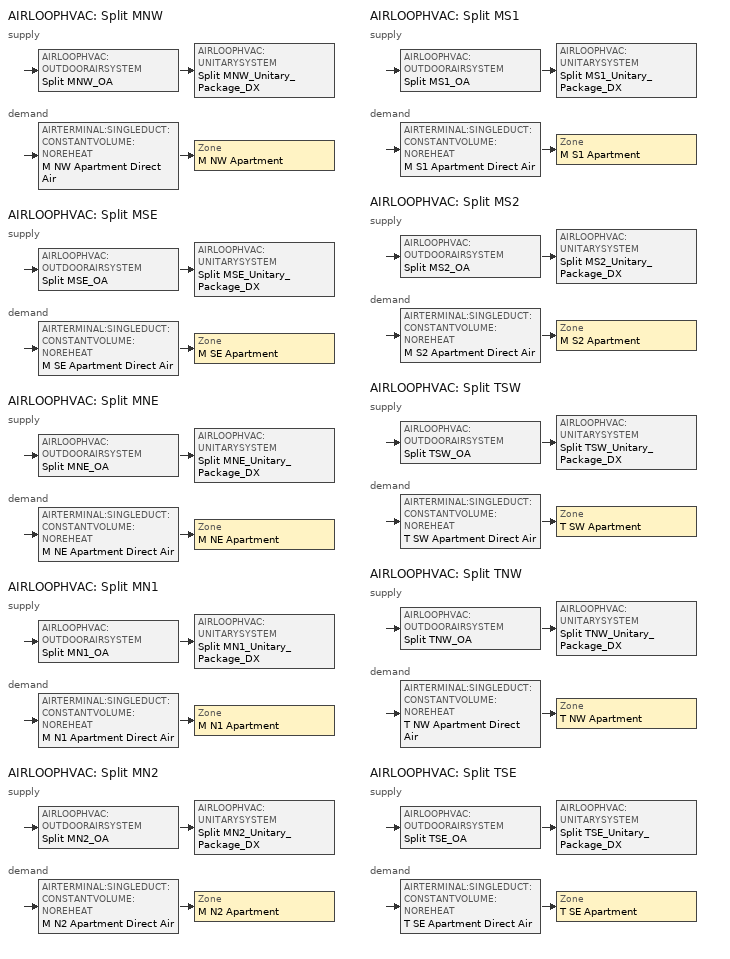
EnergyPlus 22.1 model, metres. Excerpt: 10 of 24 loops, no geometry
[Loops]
AIRLOOPHVAC 'Split MNW'
 supply: AIRLOOPHVAC:OUTDOORAIRSYSTEM 'Split MNW_OA' > AIRLOOPHVAC:UNITARYSYSTEM 'Split MNW_Unitary_Package_DX'
 demand: AIRTERMINAL:SINGLEDUCT:CONSTANTVOLUME:NOREHEAT 'M NW Apartment Direct Air' > Zone 'M NW Apartment'
AIRLOOPHVAC 'Split MSE'
 supply: AIRLOOPHVAC:OUTDOORAIRSYSTEM 'Split MSE_OA' > AIRLOOPHVAC:UNITARYSYSTEM 'Split MSE_Unitary_Package_DX'
 demand: AIRTERMINAL:SINGLEDUCT:CONSTANTVOLUME:NOREHEAT 'M SE Apartment Direct Air' > Zone 'M SE Apartment'
AIRLOOPHVAC 'Split MNE'
 supply: AIRLOOPHVAC:OUTDOORAIRSYSTEM 'Split MNE_OA' > AIRLOOPHVAC:UNITARYSYSTEM 'Split MNE_Unitary_Package_DX'
 demand: AIRTERMINAL:SINGLEDUCT:CONSTANTVOLUME:NOREHEAT 'M NE Apartment Direct Air' > Zone 'M NE Apartment'
AIRLOOPHVAC 'Split MN1'
 supply: AIRLOOPHVAC:OUTDOORAIRSYSTEM 'Split MN1_OA' > AIRLOOPHVAC:UNITARYSYSTEM 'Split MN1_Unitary_Package_DX'
 demand: AIRTERMINAL:SINGLEDUCT:CONSTANTVOLUME:NOREHEAT 'M N1 Apartment Direct Air' > Zone 'M N1 Apartment'
AIRLOOPHVAC 'Split MN2'
 supply: AIRLOOPHVAC:OUTDOORAIRSYSTEM 'Split MN2_OA' > AIRLOOPHVAC:UNITARYSYSTEM 'Split MN2_Unitary_Package_DX'
 demand: AIRTERMINAL:SINGLEDUCT:CONSTANTVOLUME:NOREHEAT 'M N2 Apartment Direct Air' > Zone 'M N2 Apartment'
AIRLOOPHVAC 'Split MS1'
 supply: AIRLOOPHVAC:OUTDOORAIRSYSTEM 'Split MS1_OA' > AIRLOOPHVAC:UNITARYSYSTEM 'Split MS1_Unitary_Package_DX'
 demand: AIRTERMINAL:SINGLEDUCT:CONSTANTVOLUME:NOREHEAT 'M S1 Apartment Direct Air' > Zone 'M S1 Apartment'
AIRLOOPHVAC 'Split MS2'
 supply: AIRLOOPHVAC:OUTDOORAIRSYSTEM 'Split MS2_OA' > AIRLOOPHVAC:UNITARYSYSTEM 'Split MS2_Unitary_Package_DX'
 demand: AIRTERMINAL:SINGLEDUCT:CONSTANTVOLUME:NOREHEAT 'M S2 Apartment Direct Air' > Zone 'M S2 Apartment'
AIRLOOPHVAC 'Split TSW'
 supply: AIRLOOPHVAC:OUTDOORAIRSYSTEM 'Split TSW_OA' > AIRLOOPHVAC:UNITARYSYSTEM 'Split TSW_Unitary_Package_DX'
 demand: AIRTERMINAL:SINGLEDUCT:CONSTANTVOLUME:NOREHEAT 'T SW Apartment Direct Air' > Zone 'T SW Apartment'
AIRLOOPHVAC 'Split TNW'
 supply: AIRLOOPHVAC:OUTDOORAIRSYSTEM 'Split TNW_OA' > AIRLOOPHVAC:UNITARYSYSTEM 'Split TNW_Unitary_Package_DX'
 demand: AIRTERMINAL:SINGLEDUCT:CONSTANTVOLUME:NOREHEAT 'T NW Apartment Direct Air' > Zone 'T NW Apartment'
AIRLOOPHVAC 'Split TSE'
 supply: AIRLOOPHVAC:OUTDOORAIRSYSTEM 'Split TSE_OA' > AIRLOOPHVAC:UNITARYSYSTEM 'Split TSE_Unitary_Package_DX'
 demand: AIRTERMINAL:SINGLEDUCT:CONSTANTVOLUME:NOREHEAT 'T SE Apartment Direct Air' > Zone 'T SE Apartment'
[THERMOSTATSETPOINT:SINGLEHEATING]
AptHeatingSetPoint: HTGSETP_APT_SCH
[THERMOSTATSETPOINT:SINGLECOOLING]
AptCoolingSetPoint: CLGSETP_APT_SCH
[THERMOSTATSETPOINT:DUALSETPOINT]
S Apartment Dual SP Control: S HTGSETP_APT_SCH, S CLGSETP_APT_SCH
N Apartment Dual SP Control: N HTGSETP_APT_SCH, N CLGSETP_APT_SCH
[SIZING:ZONE]
M NW Apartment: SupplyAirTemperature, 12.8, , SupplyAirTemperature, 40, , 0.008, 0.008, SZ DSOA M NW Apartment, , , DesignDay, 0, , , 0, DesignDay, 0
M SE Apartment: SupplyAirTemperature, 12.8, , SupplyAirTemperature, 40, , 0.008, 0.008, SZ DSOA M SE Apartment, , , DesignDay, 0, , , 0, DesignDay, 0
M NE Apartment: SupplyAirTemperature, 12.8, , SupplyAirTemperature, 40, , 0.008, 0.008, SZ DSOA M NE Apartment, , , DesignDay, 0, , , 0, DesignDay, 0
M N1 Apartment: SupplyAirTemperature, 12.8, , SupplyAirTemperature, 40, , 0.008, 0.008, SZ DSOA M N1 Apartment, , , DesignDay, 0, , , 0, DesignDay, 0
M N2 Apartment: SupplyAirTemperature, 12.8, , SupplyAirTemperature, 40, , 0.008, 0.008, SZ DSOA M N2 Apartment, , , DesignDay, 0, , , 0, DesignDay, 0
M S1 Apartment: SupplyAirTemperature, 12.8, , SupplyAirTemperature, 40, , 0.008, 0.008, SZ DSOA M S1 Apartment, , , DesignDay, 0, , , 0, DesignDay, 0
M S2 Apartment: SupplyAirTemperature, 12.8, , SupplyAirTemperature, 40, , 0.008, 0.008, SZ DSOA M S2 Apartment, , , DesignDay, 0, , , 0, DesignDay, 0
T SW Apartment: SupplyAirTemperature, 12.8, , SupplyAirTemperature, 40, , 0.008, 0.008, SZ DSOA T SW Apartment, , , DesignDay, 0, , , 0, DesignDay, 0
T NW Apartment: SupplyAirTemperature, 12.8, , SupplyAirTemperature, 40, , 0.008, 0.008, SZ DSOA T NW Apartment, , , DesignDay, 0, , , 0, DesignDay, 0
T SE Apartment: SupplyAirTemperature, 12.8, , SupplyAirTemperature, 40, , 0.008, 0.008, SZ DSOA T SE Apartment, , , DesignDay, 0, , , 0, DesignDay, 0
[DESIGNSPECIFICATION:OUTDOORAIR]
SZ DSOA M NW Apartment; SZ DSOA M SE Apartment; SZ DSOA M NE Apartment; SZ DSOA M N1 Apartment; SZ DSOA M N2 Apartment; SZ DSOA M S1 Apartment; SZ DSOA M S2 Apartment; SZ DSOA T SW Apartment; SZ DSOA T NW Apartment; SZ DSOA T SE Apartment: Flow/Area, , 0.000294105
[ZONECONTROL:THERMOSTAT]
M NW Apartment Thermostat: M NW Apartment, ZONE CONTROL TYPE SCHED, ThermostatSetpoint:SingleCooling, AptCoolingSetPoint, ThermostatSetpoint:SingleHeating, AptHeatingSetPoint, ThermostatSetpoint:DualSetpoint, N Apartment Dual SP Control
M SE Apartment Thermostat: M SE Apartment, ZONE CONTROL TYPE SCHED, ThermostatSetpoint:SingleCooling, AptCoolingSetPoint, ThermostatSetpoint:SingleHeating, AptHeatingSetPoint, ThermostatSetpoint:DualSetpoint, S Apartment Dual SP Control
M NE Apartment Thermostat: M NE Apartment, ZONE CONTROL TYPE SCHED, ThermostatSetpoint:SingleCooling, AptCoolingSetPoint, ThermostatSetpoint:SingleHeating, AptHeatingSetPoint, ThermostatSetpoint:DualSetpoint, N Apartment Dual SP Control
M N1 Apartment Thermostat: M N1 Apartment, ZONE CONTROL TYPE SCHED, ThermostatSetpoint:SingleCooling, AptCoolingSetPoint, ThermostatSetpoint:SingleHeating, AptHeatingSetPoint, ThermostatSetpoint:DualSetpoint, N Apartment Dual SP Control
M N2 Apartment Thermostat: M N2 Apartment, ZONE CONTROL TYPE SCHED, ThermostatSetpoint:SingleCooling, AptCoolingSetPoint, ThermostatSetpoint:SingleHeating, AptHeatingSetPoint, ThermostatSetpoint:DualSetpoint, N Apartment Dual SP Control
M S1 Apartment Thermostat: M S1 Apartment, ZONE CONTROL TYPE SCHED, ThermostatSetpoint:SingleCooling, AptCoolingSetPoint, ThermostatSetpoint:SingleHeating, AptHeatingSetPoint, ThermostatSetpoint:DualSetpoint, S Apartment Dual SP Control
M S2 Apartment Thermostat: M S2 Apartment, ZONE CONTROL TYPE SCHED, ThermostatSetpoint:SingleCooling, AptCoolingSetPoint, ThermostatSetpoint:SingleHeating, AptHeatingSetPoint, ThermostatSetpoint:DualSetpoint, S Apartment Dual SP Control
T SW Apartment Thermostat: T SW Apartment, ZONE CONTROL TYPE SCHED, ThermostatSetpoint:SingleCooling, AptCoolingSetPoint, ThermostatSetpoint:SingleHeating, AptHeatingSetPoint, ThermostatSetpoint:DualSetpoint, S Apartment Dual SP Control
T NW Apartment Thermostat: T NW Apartment, ZONE CONTROL TYPE SCHED, ThermostatSetpoint:SingleCooling, AptCoolingSetPoint, ThermostatSetpoint:SingleHeating, AptHeatingSetPoint, ThermostatSetpoint:DualSetpoint, N Apartment Dual SP Control
T SE Apartment Thermostat: T SE Apartment, ZONE CONTROL TYPE SCHED, ThermostatSetpoint:SingleCooling, AptCoolingSetPoint, ThermostatSetpoint:SingleHeating, AptHeatingSetPoint, ThermostatSetpoint:DualSetpoint, S Apartment Dual SP Control
[COIL:COOLING:DX:SINGLESPEED]
Split MNW Cooling Coil: COMPACT HVAC-ALWAYS 1, AUTOSIZE, AUTOSIZE, 4.32299, AUTOSIZE, , Split MNW Supply Fan Outlet, Split MNW Cooling Coil Outlet, Split_CapFT, Split_CapFF, Split_EIRFT, Split_EIRFF, Split_PLR
Split MSE Cooling Coil: COMPACT HVAC-ALWAYS 1, AUTOSIZE, AUTOSIZE, 4.32299, AUTOSIZE, , Split MSE Supply Fan Outlet, Split MSE Cooling Coil Outlet, Split_CapFT, Split_CapFF, Split_EIRFT, Split_EIRFF, Split_PLR
Split MNE Cooling Coil: COMPACT HVAC-ALWAYS 1, AUTOSIZE, AUTOSIZE, 4.32299, AUTOSIZE, , Split MNE Supply Fan Outlet, Split MNE Cooling Coil Outlet, Split_CapFT, Split_CapFF, Split_EIRFT, Split_EIRFF, Split_PLR
Split MN1 Cooling Coil: COMPACT HVAC-ALWAYS 1, AUTOSIZE, AUTOSIZE, 4.32299, AUTOSIZE, , Split MN1 Supply Fan Outlet, Split MN1 Cooling Coil Outlet, Split_CapFT, Split_CapFF, Split_EIRFT, Split_EIRFF, Split_PLR
Split MN2 Cooling Coil: COMPACT HVAC-ALWAYS 1, AUTOSIZE, AUTOSIZE, 4.32299, AUTOSIZE, , Split MN2 Supply Fan Outlet, Split MN2 Cooling Coil Outlet, Split_CapFT, Split_CapFF, Split_EIRFT, Split_EIRFF, Split_PLR
Split MS1 Cooling Coil: COMPACT HVAC-ALWAYS 1, AUTOSIZE, AUTOSIZE, 4.32299, AUTOSIZE, , Split MS1 Supply Fan Outlet, Split MS1 Cooling Coil Outlet, Split_CapFT, Split_CapFF, Split_EIRFT, Split_EIRFF, Split_PLR
Split MS2 Cooling Coil: COMPACT HVAC-ALWAYS 1, AUTOSIZE, AUTOSIZE, 4.32299, AUTOSIZE, , Split MS2 Supply Fan Outlet, Split MS2 Cooling Coil Outlet, Split_CapFT, Split_CapFF, Split_EIRFT, Split_EIRFF, Split_PLR
Split TSW Cooling Coil: COMPACT HVAC-ALWAYS 1, AUTOSIZE, AUTOSIZE, 4.32299, AUTOSIZE, , Split TSW Supply Fan Outlet, Split TSW Cooling Coil Outlet, Split_CapFT, Split_CapFF, Split_EIRFT, Split_EIRFF, Split_PLR
Split TNW Cooling Coil: COMPACT HVAC-ALWAYS 1, AUTOSIZE, AUTOSIZE, 4.32299, AUTOSIZE, , Split TNW Supply Fan Outlet, Split TNW Cooling Coil Outlet, Split_CapFT, Split_CapFF, Split_EIRFT, Split_EIRFF, Split_PLR
Split TSE Cooling Coil: COMPACT HVAC-ALWAYS 1, AUTOSIZE, AUTOSIZE, 4.32299, AUTOSIZE, , Split TSE Supply Fan Outlet, Split TSE Cooling Coil Outlet, Split_CapFT, Split_CapFF, Split_EIRFT, Split_EIRFF, Split_PLR
[COIL:HEATING:FUEL]
Split MNW Heating Coil: COMPACT HVAC-ALWAYS 1, NaturalGas, 0.84, AUTOSIZE, Split MNW Cooling Coil Outlet, Split MNW Supply Equipment Outlet Node, , 0, , 0
Split MSE Heating Coil: COMPACT HVAC-ALWAYS 1, NaturalGas, 0.84, AUTOSIZE, Split MSE Cooling Coil Outlet, Split MSE Supply Equipment Outlet Node, , 0, , 0
Split MNE Heating Coil: COMPACT HVAC-ALWAYS 1, NaturalGas, 0.84, AUTOSIZE, Split MNE Cooling Coil Outlet, Split MNE Supply Equipment Outlet Node, , 0, , 0
Split MN1 Heating Coil: COMPACT HVAC-ALWAYS 1, NaturalGas, 0.84, AUTOSIZE, Split MN1 Cooling Coil Outlet, Split MN1 Supply Equipment Outlet Node, , 0, , 0
Split MN2 Heating Coil: COMPACT HVAC-ALWAYS 1, NaturalGas, 0.84, AUTOSIZE, Split MN2 Cooling Coil Outlet, Split MN2 Supply Equipment Outlet Node, , 0, , 0
Split MS1 Heating Coil: COMPACT HVAC-ALWAYS 1, NaturalGas, 0.84, AUTOSIZE, Split MS1 Cooling Coil Outlet, Split MS1 Supply Equipment Outlet Node, , 0, , 0
Split MS2 Heating Coil: COMPACT HVAC-ALWAYS 1, NaturalGas, 0.84, AUTOSIZE, Split MS2 Cooling Coil Outlet, Split MS2 Supply Equipment Outlet Node, , 0, , 0
Split TSW Heating Coil: COMPACT HVAC-ALWAYS 1, NaturalGas, 0.84, AUTOSIZE, Split TSW Cooling Coil Outlet, Split TSW Supply Equipment Outlet Node, , 0, , 0
Split TNW Heating Coil: COMPACT HVAC-ALWAYS 1, NaturalGas, 0.84, AUTOSIZE, Split TNW Cooling Coil Outlet, Split TNW Supply Equipment Outlet Node, , 0, , 0
Split TSE Heating Coil: COMPACT HVAC-ALWAYS 1, NaturalGas, 0.84, AUTOSIZE, Split TSE Cooling Coil Outlet, Split TSE Supply Equipment Outlet Node, , 0, , 0
[SIZING:SYSTEM]
Split MNW; Split MSE; Split MNE; Split MN1; Split MN2; Split MS1; Split MS2; Split TSW; Split TNW; Split TSE: Sensible, AUTOSIZE, 1, 7, 0.008, 12.8, 0.008, 12.8, 40, NonCoincident, No, No, 0.008, 0.008, DesignDay, 0, , , , DesignDay, 0, , , , , ZoneSum, 1, CoolingDesignCapacity, autosize, , , HeatingDesignCapacity, autosize, , , OnOff
[AIRTERMINAL:SINGLEDUCT:CONSTANTVOLUME:NOREHEAT]
M NW Apartment Direct Air: COMPACT HVAC-ALWAYS 1, M NW Apartment ADU Inlet Node, M NW Apartment Direct Air Inlet Node, AUTOSIZE
M SE Apartment Direct Air: COMPACT HVAC-ALWAYS 1, M SE Apartment ADU Inlet Node, M SE Apartment Direct Air Inlet Node, AUTOSIZE
M NE Apartment Direct Air: COMPACT HVAC-ALWAYS 1, M NE Apartment ADU Inlet Node, M NE Apartment Direct Air Inlet Node, AUTOSIZE
M N1 Apartment Direct Air: COMPACT HVAC-ALWAYS 1, M N1 Apartment ADU Inlet Node, M N1 Apartment Direct Air Inlet Node, AUTOSIZE
M N2 Apartment Direct Air: COMPACT HVAC-ALWAYS 1, M N2 Apartment ADU Inlet Node, M N2 Apartment Direct Air Inlet Node, AUTOSIZE
M S1 Apartment Direct Air: COMPACT HVAC-ALWAYS 1, M S1 Apartment ADU Inlet Node, M S1 Apartment Direct Air Inlet Node, AUTOSIZE
M S2 Apartment Direct Air: COMPACT HVAC-ALWAYS 1, M S2 Apartment ADU Inlet Node, M S2 Apartment Direct Air Inlet Node, AUTOSIZE
T SW Apartment Direct Air: COMPACT HVAC-ALWAYS 1, T SW Apartment ADU Inlet Node, T SW Apartment Direct Air Inlet Node, AUTOSIZE
T NW Apartment Direct Air: COMPACT HVAC-ALWAYS 1, T NW Apartment ADU Inlet Node, T NW Apartment Direct Air Inlet Node, AUTOSIZE
T SE Apartment Direct Air: COMPACT HVAC-ALWAYS 1, T SE Apartment ADU Inlet Node, T SE Apartment Direct Air Inlet Node, AUTOSIZE
[Zone equipment]
M NW Apartment: M NW Apartment ERV, M NW Apartment Direct Air
M SE Apartment: M SE Apartment ERV, M SE Apartment Direct Air
M NE Apartment: M NE Apartment ERV, M NE Apartment Direct Air
M N1 Apartment: M N1 Apartment ERV, M N1 Apartment Direct Air
M N2 Apartment: M N2 Apartment ERV, M N2 Apartment Direct Air
M S1 Apartment: M S1 Apartment ERV, M S1 Apartment Direct Air
M S2 Apartment: M S2 Apartment ERV, M S2 Apartment Direct Air
T SW Apartment: T SW Apartment ERV, T SW Apartment Direct Air
T NW Apartment: T NW Apartment ERV, T NW Apartment Direct Air
T SE Apartment: T SE Apartment ERV, T SE Apartment Direct Air
[FAN:ONOFF]
Split MNW Supply Fan: COMPACT HVAC-ALWAYS 1, 0.55575, 622.5, autosize, 0.855, 1, Split MNW Mixed Air Outlet, Split MNW Supply Fan Outlet, , , General
M NW Apartment ERV Sup Fan: All On, 0.303158, 257.2747, autosize, 0.48, 1, M NW Apartment ERV Outlet Node, M NW Apartment ERV Sup Fan Outlet Node, , , General
M NW Apartment ERV Exh Fan: All On, 0.303158, 257.2747, autosize, 0.48, 1, M NW Apartment ERV Secondary Outlet Node, M NW Apartment ERV Exh Fan Outlet Node, , , General
Split MSE Supply Fan: COMPACT HVAC-ALWAYS 1, 0.55575, 622.5, autosize, 0.855, 1, Split MSE Mixed Air Outlet, Split MSE Supply Fan Outlet, , , General
M SE Apartment ERV Sup Fan: All On, 0.303158, 257.2747, autosize, 0.48, 1, M SE Apartment ERV Outlet Node, M SE Apartment ERV Sup Fan Outlet Node, , , General
M SE Apartment ERV Exh Fan: All On, 0.303158, 257.2747, autosize, 0.48, 1, M SE Apartment ERV Secondary Outlet Node, M SE Apartment ERV Exh Fan Outlet Node, , , General
Split MNE Supply Fan: COMPACT HVAC-ALWAYS 1, 0.55575, 622.5, autosize, 0.855, 1, Split MNE Mixed Air Outlet, Split MNE Supply Fan Outlet, , , General
M NE Apartment ERV Sup Fan: All On, 0.303158, 257.2747, autosize, 0.48, 1, M NE Apartment ERV Outlet Node, M NE Apartment ERV Sup Fan Outlet Node, , , General
M NE Apartment ERV Exh Fan: All On, 0.303158, 257.2747, autosize, 0.48, 1, M NE Apartment ERV Secondary Outlet Node, M NE Apartment ERV Exh Fan Outlet Node, , , General
Split MN1 Supply Fan: COMPACT HVAC-ALWAYS 1, 0.55575, 622.5, autosize, 0.855, 1, Split MN1 Mixed Air Outlet, Split MN1 Supply Fan Outlet, , , General
M N1 Apartment ERV Sup Fan: All On, 0.303158, 257.2747, autosize, 0.48, 1, M N1 Apartment ERV Outlet Node, M N1 Apartment ERV Sup Fan Outlet Node, , , General
M N1 Apartment ERV Exh Fan: All On, 0.303158, 257.2747, autosize, 0.48, 1, M N1 Apartment ERV Secondary Outlet Node, M N1 Apartment ERV Exh Fan Outlet Node, , , General
Split MN2 Supply Fan: COMPACT HVAC-ALWAYS 1, 0.55575, 622.5, autosize, 0.855, 1, Split MN2 Mixed Air Outlet, Split MN2 Supply Fan Outlet, , , General
M N2 Apartment ERV Sup Fan: All On, 0.303158, 257.2747, autosize, 0.48, 1, M N2 Apartment ERV Outlet Node, M N2 Apartment ERV Sup Fan Outlet Node, , , General
M N2 Apartment ERV Exh Fan: All On, 0.303158, 257.2747, autosize, 0.48, 1, M N2 Apartment ERV Secondary Outlet Node, M N2 Apartment ERV Exh Fan Outlet Node, , , General
Split MS1 Supply Fan: COMPACT HVAC-ALWAYS 1, 0.55575, 622.5, autosize, 0.855, 1, Split MS1 Mixed Air Outlet, Split MS1 Supply Fan Outlet, , , General
M S1 Apartment ERV Sup Fan: All On, 0.303158, 257.2747, autosize, 0.48, 1, M S1 Apartment ERV Outlet Node, M S1 Apartment ERV Sup Fan Outlet Node, , , General
M S1 Apartment ERV Exh Fan: All On, 0.303158, 257.2747, autosize, 0.48, 1, M S1 Apartment ERV Secondary Outlet Node, M S1 Apartment ERV Exh Fan Outlet Node, , , General
Split MS2 Supply Fan: COMPACT HVAC-ALWAYS 1, 0.55575, 622.5, autosize, 0.855, 1, Split MS2 Mixed Air Outlet, Split MS2 Supply Fan Outlet, , , General
M S2 Apartment ERV Sup Fan: All On, 0.303158, 257.2747, autosize, 0.48, 1, M S2 Apartment ERV Outlet Node, M S2 Apartment ERV Sup Fan Outlet Node, , , General
M S2 Apartment ERV Exh Fan: All On, 0.303158, 257.2747, autosize, 0.48, 1, M S2 Apartment ERV Secondary Outlet Node, M S2 Apartment ERV Exh Fan Outlet Node, , , General
Split TSW Supply Fan: COMPACT HVAC-ALWAYS 1, 0.55575, 622.5, autosize, 0.855, 1, Split TSW Mixed Air Outlet, Split TSW Supply Fan Outlet, , , General
T SW Apartment ERV Sup Fan: All On, 0.303158, 257.2747, autosize, 0.48, 1, T SW Apartment ERV Outlet Node, T SW Apartment ERV Sup Fan Outlet Node, , , General
T SW Apartment ERV Exh Fan: All On, 0.303158, 257.2747, autosize, 0.48, 1, T SW Apartment ERV Secondary Outlet Node, T SW Apartment ERV Exh Fan Outlet Node, , , General
Split TNW Supply Fan: COMPACT HVAC-ALWAYS 1, 0.55575, 622.5, autosize, 0.855, 1, Split TNW Mixed Air Outlet, Split TNW Supply Fan Outlet, , , General
T NW Apartment ERV Sup Fan: All On, 0.303158, 257.2747, autosize, 0.48, 1, T NW Apartment ERV Outlet Node, T NW Apartment ERV Sup Fan Outlet Node, , , General
T NW Apartment ERV Exh Fan: All On, 0.303158, 257.2747, autosize, 0.48, 1, T NW Apartment ERV Secondary Outlet Node, T NW Apartment ERV Exh Fan Outlet Node, , , General
Split TSE Supply Fan: COMPACT HVAC-ALWAYS 1, 0.55575, 622.5, autosize, 0.855, 1, Split TSE Mixed Air Outlet, Split TSE Supply Fan Outlet, , , General
T SE Apartment ERV Sup Fan: All On, 0.303158, 257.2747, autosize, 0.48, 1, T SE Apartment ERV Outlet Node, T SE Apartment ERV Sup Fan Outlet Node, , , General
T SE Apartment ERV Exh Fan: All On, 0.303158, 257.2747, autosize, 0.48, 1, T SE Apartment ERV Secondary Outlet Node, T SE Apartment ERV Exh Fan Outlet Node, , , General
[AIRLOOPHVAC:UNITARYSYSTEM]
Split MNW_Unitary_Package_DX: Load, M NW Apartment, None, COMPACT HVAC-ALWAYS 1, Split MNW Mixed Air Outlet, Split MNW Supply Equipment Outlet Node, Fan:OnOff, Split MNW Supply Fan, BlowThrough, All Off, Coil:Heating:Fuel, Split MNW Heating Coil, 1, Coil:Cooling:DX:SingleSpeed, Split MNW Cooling Coil, No, 2, SensibleOnlyLoadControl, , , SupplyAirFlowRate, AUTOSIZE, , , , SupplyAirFlowRate, AUTOSIZE, , , , SupplyAirFlowRate, AUTOSIZE, , , , , , AUTOSIZE
Split MSE_Unitary_Package_DX: Load, M SE Apartment, None, COMPACT HVAC-ALWAYS 1, Split MSE Mixed Air Outlet, Split MSE Supply Equipment Outlet Node, Fan:OnOff, Split MSE Supply Fan, BlowThrough, All Off, Coil:Heating:Fuel, Split MSE Heating Coil, 1, Coil:Cooling:DX:SingleSpeed, Split MSE Cooling Coil, No, 2, SensibleOnlyLoadControl, , , SupplyAirFlowRate, AUTOSIZE, , , , SupplyAirFlowRate, AUTOSIZE, , , , SupplyAirFlowRate, AUTOSIZE, , , , , , AUTOSIZE
Split MNE_Unitary_Package_DX: Load, M NE Apartment, None, COMPACT HVAC-ALWAYS 1, Split MNE Mixed Air Outlet, Split MNE Supply Equipment Outlet Node, Fan:OnOff, Split MNE Supply Fan, BlowThrough, All Off, Coil:Heating:Fuel, Split MNE Heating Coil, 1, Coil:Cooling:DX:SingleSpeed, Split MNE Cooling Coil, No, 2, SensibleOnlyLoadControl, , , SupplyAirFlowRate, AUTOSIZE, , , , SupplyAirFlowRate, AUTOSIZE, , , , SupplyAirFlowRate, AUTOSIZE, , , , , , AUTOSIZE
Split MN1_Unitary_Package_DX: Load, M N1 Apartment, None, COMPACT HVAC-ALWAYS 1, Split MN1 Mixed Air Outlet, Split MN1 Supply Equipment Outlet Node, Fan:OnOff, Split MN1 Supply Fan, BlowThrough, All Off, Coil:Heating:Fuel, Split MN1 Heating Coil, 1, Coil:Cooling:DX:SingleSpeed, Split MN1 Cooling Coil, No, 2, SensibleOnlyLoadControl, , , SupplyAirFlowRate, AUTOSIZE, , , , SupplyAirFlowRate, AUTOSIZE, , , , SupplyAirFlowRate, AUTOSIZE, , , , , , AUTOSIZE
Split MN2_Unitary_Package_DX: Load, M N2 Apartment, None, COMPACT HVAC-ALWAYS 1, Split MN2 Mixed Air Outlet, Split MN2 Supply Equipment Outlet Node, Fan:OnOff, Split MN2 Supply Fan, BlowThrough, All Off, Coil:Heating:Fuel, Split MN2 Heating Coil, 1, Coil:Cooling:DX:SingleSpeed, Split MN2 Cooling Coil, No, 2, SensibleOnlyLoadControl, , , SupplyAirFlowRate, AUTOSIZE, , , , SupplyAirFlowRate, AUTOSIZE, , , , SupplyAirFlowRate, AUTOSIZE, , , , , , AUTOSIZE
Split MS1_Unitary_Package_DX: Load, M S1 Apartment, None, COMPACT HVAC-ALWAYS 1, Split MS1 Mixed Air Outlet, Split MS1 Supply Equipment Outlet Node, Fan:OnOff, Split MS1 Supply Fan, BlowThrough, All Off, Coil:Heating:Fuel, Split MS1 Heating Coil, 1, Coil:Cooling:DX:SingleSpeed, Split MS1 Cooling Coil, No, 2, SensibleOnlyLoadControl, , , SupplyAirFlowRate, AUTOSIZE, , , , SupplyAirFlowRate, AUTOSIZE, , , , SupplyAirFlowRate, AUTOSIZE, , , , , , AUTOSIZE
Split MS2_Unitary_Package_DX: Load, M S2 Apartment, None, COMPACT HVAC-ALWAYS 1, Split MS2 Mixed Air Outlet, Split MS2 Supply Equipment Outlet Node, Fan:OnOff, Split MS2 Supply Fan, BlowThrough, All Off, Coil:Heating:Fuel, Split MS2 Heating Coil, 1, Coil:Cooling:DX:SingleSpeed, Split MS2 Cooling Coil, No, 2, SensibleOnlyLoadControl, , , SupplyAirFlowRate, AUTOSIZE, , , , SupplyAirFlowRate, AUTOSIZE, , , , SupplyAirFlowRate, AUTOSIZE, , , , , , AUTOSIZE
Split TSW_Unitary_Package_DX: Load, T SW Apartment, None, COMPACT HVAC-ALWAYS 1, Split TSW Mixed Air Outlet, Split TSW Supply Equipment Outlet Node, Fan:OnOff, Split TSW Supply Fan, BlowThrough, All Off, Coil:Heating:Fuel, Split TSW Heating Coil, 1, Coil:Cooling:DX:SingleSpeed, Split TSW Cooling Coil, No, 2, SensibleOnlyLoadControl, , , SupplyAirFlowRate, AUTOSIZE, , , , SupplyAirFlowRate, AUTOSIZE, , , , SupplyAirFlowRate, AUTOSIZE, , , , , , AUTOSIZE
Split TNW_Unitary_Package_DX: Load, T NW Apartment, None, COMPACT HVAC-ALWAYS 1, Split TNW Mixed Air Outlet, Split TNW Supply Equipment Outlet Node, Fan:OnOff, Split TNW Supply Fan, BlowThrough, All Off, Coil:Heating:Fuel, Split TNW Heating Coil, 1, Coil:Cooling:DX:SingleSpeed, Split TNW Cooling Coil, No, 2, SensibleOnlyLoadControl, , , SupplyAirFlowRate, AUTOSIZE, , , , SupplyAirFlowRate, AUTOSIZE, , , , SupplyAirFlowRate, AUTOSIZE, , , , , , AUTOSIZE
Split TSE_Unitary_Package_DX: Load, T SE Apartment, None, COMPACT HVAC-ALWAYS 1, Split TSE Mixed Air Outlet, Split TSE Supply Equipment Outlet Node, Fan:OnOff, Split TSE Supply Fan, BlowThrough, All Off, Coil:Heating:Fuel, Split TSE Heating Coil, 1, Coil:Cooling:DX:SingleSpeed, Split TSE Cooling Coil, No, 2, SensibleOnlyLoadControl, , , SupplyAirFlowRate, AUTOSIZE, , , , SupplyAirFlowRate, AUTOSIZE, , , , SupplyAirFlowRate, AUTOSIZE, , , , , , AUTOSIZE
[CONTROLLER:OUTDOORAIR]
Split MNW_OA_Controller: Split MNW OARelief Node, Split MNW Supply Equipment Inlet Node, Split MNW Mixed Air Outlet, Split MNW OAInlet Node, AUTOSIZE, AUTOSIZE, NoEconomizer, ModulateFlow, , , , , , LockoutWithHeating, FixedMinimum, All Off, , , , , , , , , BypassWhenWithinEconomizerLimits
Split MSE_OA_Controller: Split MSE OARelief Node, Split MSE Supply Equipment Inlet Node, Split MSE Mixed Air Outlet, Split MSE OAInlet Node, AUTOSIZE, AUTOSIZE, NoEconomizer, ModulateFlow, , , , , , LockoutWithHeating, FixedMinimum, All Off, , , , , , , , , BypassWhenWithinEconomizerLimits
Split MNE_OA_Controller: Split MNE OARelief Node, Split MNE Supply Equipment Inlet Node, Split MNE Mixed Air Outlet, Split MNE OAInlet Node, AUTOSIZE, AUTOSIZE, NoEconomizer, ModulateFlow, , , , , , LockoutWithHeating, FixedMinimum, All Off, , , , , , , , , BypassWhenWithinEconomizerLimits
Split MN1_OA_Controller: Split MN1 OARelief Node, Split MN1 Supply Equipment Inlet Node, Split MN1 Mixed Air Outlet, Split MN1 OAInlet Node, AUTOSIZE, AUTOSIZE, NoEconomizer, ModulateFlow, , , , , , LockoutWithHeating, FixedMinimum, All Off, , , , , , , , , BypassWhenWithinEconomizerLimits
Split MN2_OA_Controller: Split MN2 OARelief Node, Split MN2 Supply Equipment Inlet Node, Split MN2 Mixed Air Outlet, Split MN2 OAInlet Node, AUTOSIZE, AUTOSIZE, NoEconomizer, ModulateFlow, , , , , , LockoutWithHeating, FixedMinimum, All Off, , , , , , , , , BypassWhenWithinEconomizerLimits
Split MS1_OA_Controller: Split MS1 OARelief Node, Split MS1 Supply Equipment Inlet Node, Split MS1 Mixed Air Outlet, Split MS1 OAInlet Node, AUTOSIZE, AUTOSIZE, NoEconomizer, ModulateFlow, , , , , , LockoutWithHeating, FixedMinimum, All Off, , , , , , , , , BypassWhenWithinEconomizerLimits
Split MS2_OA_Controller: Split MS2 OARelief Node, Split MS2 Supply Equipment Inlet Node, Split MS2 Mixed Air Outlet, Split MS2 OAInlet Node, AUTOSIZE, AUTOSIZE, NoEconomizer, ModulateFlow, , , , , , LockoutWithHeating, FixedMinimum, All Off, , , , , , , , , BypassWhenWithinEconomizerLimits
Split TSW_OA_Controller: Split TSW OARelief Node, Split TSW Supply Equipment Inlet Node, Split TSW Mixed Air Outlet, Split TSW OAInlet Node, AUTOSIZE, AUTOSIZE, NoEconomizer, ModulateFlow, , , , , , LockoutWithHeating, FixedMinimum, All Off, , , , , , , , , BypassWhenWithinEconomizerLimits
Split TNW_OA_Controller: Split TNW OARelief Node, Split TNW Supply Equipment Inlet Node, Split TNW Mixed Air Outlet, Split TNW OAInlet Node, AUTOSIZE, AUTOSIZE, NoEconomizer, ModulateFlow, , , , , , LockoutWithHeating, FixedMinimum, All Off, , , , , , , , , BypassWhenWithinEconomizerLimits
Split TSE_OA_Controller: Split TSE OARelief Node, Split TSE Supply Equipment Inlet Node, Split TSE Mixed Air Outlet, Split TSE OAInlet Node, AUTOSIZE, AUTOSIZE, NoEconomizer, ModulateFlow, , , , , , LockoutWithHeating, FixedMinimum, All Off, , , , , , , , , BypassWhenWithinEconomizerLimits
[AIRLOOPHVAC]
Split MNW: , Split MNW Availability Manager List, AUTOSIZE, Split MNW Air Loop Branches, , Split MNW Supply Equipment Inlet Node, Split MNW Zone Equipment Outlet Node, Split MNW Zone Equipment Inlet Node, Split MNW Supply Equipment Outlet Node
Split MSE: , Split MSE Availability Manager List, AUTOSIZE, Split MSE Air Loop Branches, , Split MSE Supply Equipment Inlet Node, Split MSE Zone Equipment Outlet Node, Split MSE Zone Equipment Inlet Node, Split MSE Supply Equipment Outlet Node
Split MNE: , Split MNE Availability Manager List, AUTOSIZE, Split MNE Air Loop Branches, , Split MNE Supply Equipment Inlet Node, Split MNE Zone Equipment Outlet Node, Split MNE Zone Equipment Inlet Node, Split MNE Supply Equipment Outlet Node
Split MN1: , Split MN1 Availability Manager List, AUTOSIZE, Split MN1 Air Loop Branches, , Split MN1 Supply Equipment Inlet Node, Split MN1 Zone Equipment Outlet Node, Split MN1 Zone Equipment Inlet Node, Split MN1 Supply Equipment Outlet Node
Split MN2: , Split MN2 Availability Manager List, AUTOSIZE, Split MN2 Air Loop Branches, , Split MN2 Supply Equipment Inlet Node, Split MN2 Zone Equipment Outlet Node, Split MN2 Zone Equipment Inlet Node, Split MN2 Supply Equipment Outlet Node
Split MS1: , Split MS1 Availability Manager List, AUTOSIZE, Split MS1 Air Loop Branches, , Split MS1 Supply Equipment Inlet Node, Split MS1 Zone Equipment Outlet Node, Split MS1 Zone Equipment Inlet Node, Split MS1 Supply Equipment Outlet Node
Split MS2: , Split MS2 Availability Manager List, AUTOSIZE, Split MS2 Air Loop Branches, , Split MS2 Supply Equipment Inlet Node, Split MS2 Zone Equipment Outlet Node, Split MS2 Zone Equipment Inlet Node, Split MS2 Supply Equipment Outlet Node
Split TSW: , Split TSW Availability Manager List, AUTOSIZE, Split TSW Air Loop Branches, , Split TSW Supply Equipment Inlet Node, Split TSW Zone Equipment Outlet Node, Split TSW Zone Equipment Inlet Node, Split TSW Supply Equipment Outlet Node
Split TNW: , Split TNW Availability Manager List, AUTOSIZE, Split TNW Air Loop Branches, , Split TNW Supply Equipment Inlet Node, Split TNW Zone Equipment Outlet Node, Split TNW Zone Equipment Inlet Node, Split TNW Supply Equipment Outlet Node
Split TSE: , Split TSE Availability Manager List, AUTOSIZE, Split TSE Air Loop Branches, , Split TSE Supply Equipment Inlet Node, Split TSE Zone Equipment Outlet Node, Split TSE Zone Equipment Inlet Node, Split TSE Supply Equipment Outlet Node
[AIRLOOPHVAC:OUTDOORAIRSYSTEM]
Split MNW_OA: Split MNW_OA_Controllers, Split MNW_OA_Equipment
Split MSE_OA: Split MSE_OA_Controllers, Split MSE_OA_Equipment
Split MNE_OA: Split MNE_OA_Controllers, Split MNE_OA_Equipment
Split MN1_OA: Split MN1_OA_Controllers, Split MN1_OA_Equipment
Split MN2_OA: Split MN2_OA_Controllers, Split MN2_OA_Equipment
Split MS1_OA: Split MS1_OA_Controllers, Split MS1_OA_Equipment
Split MS2_OA: Split MS2_OA_Controllers, Split MS2_OA_Equipment
Split TSW_OA: Split TSW_OA_Controllers, Split TSW_OA_Equipment
Split TNW_OA: Split TNW_OA_Controllers, Split TNW_OA_Equipment
Split TSE_OA: Split TSE_OA_Controllers, Split TSE_OA_Equipment
[OUTDOORAIR:MIXER]
Split MNW_OAMixing Box: Split MNW Mixed Air Outlet, Split MNW OAInlet Node, Split MNW OARelief Node, Split MNW Supply Equipment Inlet Node
Split MSE_OAMixing Box: Split MSE Mixed Air Outlet, Split MSE OAInlet Node, Split MSE OARelief Node, Split MSE Supply Equipment Inlet Node
Split MNE_OAMixing Box: Split MNE Mixed Air Outlet, Split MNE OAInlet Node, Split MNE OARelief Node, Split MNE Supply Equipment Inlet Node
Split MN1_OAMixing Box: Split MN1 Mixed Air Outlet, Split MN1 OAInlet Node, Split MN1 OARelief Node, Split MN1 Supply Equipment Inlet Node
Split MN2_OAMixing Box: Split MN2 Mixed Air Outlet, Split MN2 OAInlet Node, Split MN2 OARelief Node, Split MN2 Supply Equipment Inlet Node
Split MS1_OAMixing Box: Split MS1 Mixed Air Outlet, Split MS1 OAInlet Node, Split MS1 OARelief Node, Split MS1 Supply Equipment Inlet Node
Split MS2_OAMixing Box: Split MS2 Mixed Air Outlet, Split MS2 OAInlet Node, Split MS2 OARelief Node, Split MS2 Supply Equipment Inlet Node
Split TSW_OAMixing Box: Split TSW Mixed Air Outlet, Split TSW OAInlet Node, Split TSW OARelief Node, Split TSW Supply Equipment Inlet Node
Split TNW_OAMixing Box: Split TNW Mixed Air Outlet, Split TNW OAInlet Node, Split TNW OARelief Node, Split TNW Supply Equipment Inlet Node
Split TSE_OAMixing Box: Split TSE Mixed Air Outlet, Split TSE OAInlet Node, Split TSE OARelief Node, Split TSE Supply Equipment Inlet Node
[SETPOINTMANAGER:SINGLEZONE:HEATING]
SupAirTemp MngrM NW Apartment - Htg: Temperature, 12.8, 40, M NW Apartment, M NW Apartment Air Node, M NW Apartment Direct Air Inlet Node, Split MNW Supply Equipment Outlet Node
SupAirTemp MngrM SE Apartment - Htg: Temperature, 12.8, 40, M SE Apartment, M SE Apartment Air Node, M SE Apartment Direct Air Inlet Node, Split MSE Supply Equipment Outlet Node
SupAirTemp MngrM NE Apartment - Htg: Temperature, 12.8, 40, M NE Apartment, M NE Apartment Air Node, M NE Apartment Direct Air Inlet Node, Split MNE Supply Equipment Outlet Node
SupAirTemp MngrM N1 Apartment - Htg: Temperature, 12.8, 40, M N1 Apartment, M N1 Apartment Air Node, M N1 Apartment Direct Air Inlet Node, Split MN1 Supply Equipment Outlet Node
SupAirTemp MngrM N2 Apartment - Htg: Temperature, 12.8, 40, M N2 Apartment, M N2 Apartment Air Node, M N2 Apartment Direct Air Inlet Node, Split MN2 Supply Equipment Outlet Node
SupAirTemp MngrM S1 Apartment - Htg: Temperature, 12.8, 40, M S1 Apartment, M S1 Apartment Air Node, M S1 Apartment Direct Air Inlet Node, Split MS1 Supply Equipment Outlet Node
SupAirTemp MngrM S2 Apartment - Htg: Temperature, 12.8, 40, M S2 Apartment, M S2 Apartment Air Node, M S2 Apartment Direct Air Inlet Node, Split MS2 Supply Equipment Outlet Node
SupAirTemp MngrT SW Apartment - Htg: Temperature, 12.8, 40, T SW Apartment, T SW Apartment Air Node, T SW Apartment Direct Air Inlet Node, Split TSW Supply Equipment Outlet Node
SupAirTemp MngrT NW Apartment - Htg: Temperature, 12.8, 40, T NW Apartment, T NW Apartment Air Node, T NW Apartment Direct Air Inlet Node, Split TNW Supply Equipment Outlet Node
SupAirTemp MngrT SE Apartment - Htg: Temperature, 12.8, 40, T SE Apartment, T SE Apartment Air Node, T SE Apartment Direct Air Inlet Node, Split TSE Supply Equipment Outlet Node
[SETPOINTMANAGER:SINGLEZONE:COOLING]
SupAirTemp MngrM NW Apartment - Clg: Temperature, 12.8, 40, M NW Apartment, M NW Apartment Air Node, M NW Apartment Direct Air Inlet Node, Split MNW Zone Equipment Inlet Node
SupAirTemp MngrM SE Apartment - Clg: Temperature, 12.8, 40, M SE Apartment, M SE Apartment Air Node, M SE Apartment Direct Air Inlet Node, Split MSE Zone Equipment Inlet Node
SupAirTemp MngrM NE Apartment - Clg: Temperature, 12.8, 40, M NE Apartment, M NE Apartment Air Node, M NE Apartment Direct Air Inlet Node, Split MNE Zone Equipment Inlet Node
SupAirTemp MngrM N1 Apartment - Clg: Temperature, 12.8, 40, M N1 Apartment, M N1 Apartment Air Node, M N1 Apartment Direct Air Inlet Node, Split MN1 Zone Equipment Inlet Node
SupAirTemp MngrM N2 Apartment - Clg: Temperature, 12.8, 40, M N2 Apartment, M N2 Apartment Air Node, M N2 Apartment Direct Air Inlet Node, Split MN2 Zone Equipment Inlet Node
SupAirTemp MngrM S1 Apartment - Clg: Temperature, 12.8, 40, M S1 Apartment, M S1 Apartment Air Node, M S1 Apartment Direct Air Inlet Node, Split MS1 Zone Equipment Inlet Node
SupAirTemp MngrM S2 Apartment - Clg: Temperature, 12.8, 40, M S2 Apartment, M S2 Apartment Air Node, M S2 Apartment Direct Air Inlet Node, Split MS2 Zone Equipment Inlet Node
SupAirTemp MngrT SW Apartment - Clg: Temperature, 12.8, 40, T SW Apartment, T SW Apartment Air Node, T SW Apartment Direct Air Inlet Node, Split TSW Zone Equipment Inlet Node
SupAirTemp MngrT NW Apartment - Clg: Temperature, 12.8, 40, T NW Apartment, T NW Apartment Air Node, T NW Apartment Direct Air Inlet Node, Split TNW Zone Equipment Inlet Node
SupAirTemp MngrT SE Apartment - Clg: Temperature, 12.8, 40, T SE Apartment, T SE Apartment Air Node, T SE Apartment Direct Air Inlet Node, Split TSE Zone Equipment Inlet Node
[SETPOINTMANAGER:MIXEDAIR]
Split MNW_OAMixed Air Temp Manager: Temperature, Split MNW Zone Equipment Inlet Node, Split MNW Mixed Air Outlet, Split MNW Supply Fan Outlet, Split MNW Mixed Air Outlet
Split MSE_OAMixed Air Temp Manager: Temperature, Split MSE Zone Equipment Inlet Node, Split MSE Mixed Air Outlet, Split MSE Supply Fan Outlet, Split MSE Mixed Air Outlet
Split MNE_OAMixed Air Temp Manager: Temperature, Split MNE Zone Equipment Inlet Node, Split MNE Mixed Air Outlet, Split MNE Supply Fan Outlet, Split MNE Mixed Air Outlet
Split MN1_OAMixed Air Temp Manager: Temperature, Split MN1 Zone Equipment Inlet Node, Split MN1 Mixed Air Outlet, Split MN1 Supply Fan Outlet, Split MN1 Mixed Air Outlet
Split MN2_OAMixed Air Temp Manager: Temperature, Split MN2 Zone Equipment Inlet Node, Split MN2 Mixed Air Outlet, Split MN2 Supply Fan Outlet, Split MN2 Mixed Air Outlet
Split MS1_OAMixed Air Temp Manager: Temperature, Split MS1 Zone Equipment Inlet Node, Split MS1 Mixed Air Outlet, Split MS1 Supply Fan Outlet, Split MS1 Mixed Air Outlet
Split MS2_OAMixed Air Temp Manager: Temperature, Split MS2 Zone Equipment Inlet Node, Split MS2 Mixed Air Outlet, Split MS2 Supply Fan Outlet, Split MS2 Mixed Air Outlet
Split TSW_OAMixed Air Temp Manager: Temperature, Split TSW Zone Equipment Inlet Node, Split TSW Mixed Air Outlet, Split TSW Supply Fan Outlet, Split TSW Mixed Air Outlet
Split TNW_OAMixed Air Temp Manager: Temperature, Split TNW Zone Equipment Inlet Node, Split TNW Mixed Air Outlet, Split TNW Supply Fan Outlet, Split TNW Mixed Air Outlet
Split TSE_OAMixed Air Temp Manager: Temperature, Split TSE Zone Equipment Inlet Node, Split TSE Mixed Air Outlet, Split TSE Supply Fan Outlet, Split TSE Mixed Air Outlet
[ZONEHVAC:ENERGYRECOVERYVENTILATOR]
M NW Apartment ERV: All On, M NW Apartment OA Heat Exchanger, autosize, autosize, M NW Apartment ERV Sup Fan, M NW Apartment ERV Exh Fan, M NW Apartment ERV Ctrl, 0.000294105
M SE Apartment ERV: All On, M SE Apartment OA Heat Exchanger, autosize, autosize, M SE Apartment ERV Sup Fan, M SE Apartment ERV Exh Fan, M SE Apartment ERV Ctrl, 0.000294105
M NE Apartment ERV: All On, M NE Apartment OA Heat Exchanger, autosize, autosize, M NE Apartment ERV Sup Fan, M NE Apartment ERV Exh Fan, M NE Apartment ERV Ctrl, 0.000294105
M N1 Apartment ERV: All On, M N1 Apartment OA Heat Exchanger, autosize, autosize, M N1 Apartment ERV Sup Fan, M N1 Apartment ERV Exh Fan, M N1 Apartment ERV Ctrl, 0.000294105
M N2 Apartment ERV: All On, M N2 Apartment OA Heat Exchanger, autosize, autosize, M N2 Apartment ERV Sup Fan, M N2 Apartment ERV Exh Fan, M N2 Apartment ERV Ctrl, 0.000294105
M S1 Apartment ERV: All On, M S1 Apartment OA Heat Exchanger, autosize, autosize, M S1 Apartment ERV Sup Fan, M S1 Apartment ERV Exh Fan, M S1 Apartment ERV Ctrl, 0.000294105
M S2 Apartment ERV: All On, M S2 Apartment OA Heat Exchanger, autosize, autosize, M S2 Apartment ERV Sup Fan, M S2 Apartment ERV Exh Fan, M S2 Apartment ERV Ctrl, 0.000294105
T SW Apartment ERV: All On, T SW Apartment OA Heat Exchanger, autosize, autosize, T SW Apartment ERV Sup Fan, T SW Apartment ERV Exh Fan, T SW Apartment ERV Ctrl, 0.000294105
T NW Apartment ERV: All On, T NW Apartment OA Heat Exchanger, autosize, autosize, T NW Apartment ERV Sup Fan, T NW Apartment ERV Exh Fan, T NW Apartment ERV Ctrl, 0.000294105
T SE Apartment ERV: All On, T SE Apartment OA Heat Exchanger, autosize, autosize, T SE Apartment ERV Sup Fan, T SE Apartment ERV Exh Fan, T SE Apartment ERV Ctrl, 0.000294105
[ZONEHVAC:ENERGYRECOVERYVENTILATOR:CONTROLLER]
M NW Apartment ERV Ctrl; M SE Apartment ERV Ctrl; M NE Apartment ERV Ctrl; M N1 Apartment ERV Ctrl; M N2 Apartment ERV Ctrl; M S1 Apartment ERV Ctrl; M S2 Apartment ERV Ctrl; T SW Apartment ERV Ctrl; T NW Apartment ERV Ctrl; T SE Apartment ERV Ctrl: , , , , , NoExhaustAirTemperatureLimit, NoExhaustAirEnthalpyLimit, , No, , 1, No
[HEATEXCHANGER:AIRTOAIR:SENSIBLEANDLATENT]
M NW Apartment OA Heat Exchanger: AllOn_Except_DD, AUTOSIZE, 0.6, 0, 0.623, 0, 0.596, 0, 0.618, 0, M NW Apartment Outside Air Node, M NW Apartment ERV Outlet Node, M NW Apartment Zone Exhaust Node, M NW Apartment ERV Secondary Outlet Node, 0, No, Rotary, ExhaustOnly, -23.3, 0.167, 1.44
M SE Apartment OA Heat Exchanger: AllOn_Except_DD, AUTOSIZE, 0.6, 0, 0.623, 0, 0.596, 0, 0.618, 0, M SE Apartment Outside Air Node, M SE Apartment ERV Outlet Node, M SE Apartment Zone Exhaust Node, M SE Apartment ERV Secondary Outlet Node, 0, No, Rotary, ExhaustOnly, -23.3, 0.167, 1.44
M NE Apartment OA Heat Exchanger: AllOn_Except_DD, AUTOSIZE, 0.6, 0, 0.623, 0, 0.596, 0, 0.618, 0, M NE Apartment Outside Air Node, M NE Apartment ERV Outlet Node, M NE Apartment Zone Exhaust Node, M NE Apartment ERV Secondary Outlet Node, 0, No, Rotary, ExhaustOnly, -23.3, 0.167, 1.44
M N1 Apartment OA Heat Exchanger: AllOn_Except_DD, AUTOSIZE, 0.6, 0, 0.623, 0, 0.596, 0, 0.618, 0, M N1 Apartment Outside Air Node, M N1 Apartment ERV Outlet Node, M N1 Apartment Zone Exhaust Node, M N1 Apartment ERV Secondary Outlet Node, 0, No, Rotary, ExhaustOnly, -23.3, 0.167, 1.44
M N2 Apartment OA Heat Exchanger: AllOn_Except_DD, AUTOSIZE, 0.6, 0, 0.623, 0, 0.596, 0, 0.618, 0, M N2 Apartment Outside Air Node, M N2 Apartment ERV Outlet Node, M N2 Apartment Zone Exhaust Node, M N2 Apartment ERV Secondary Outlet Node, 0, No, Rotary, ExhaustOnly, -23.3, 0.167, 1.44
M S1 Apartment OA Heat Exchanger: AllOn_Except_DD, AUTOSIZE, 0.6, 0, 0.623, 0, 0.596, 0, 0.618, 0, M S1 Apartment Outside Air Node, M S1 Apartment ERV Outlet Node, M S1 Apartment Zone Exhaust Node, M S1 Apartment ERV Secondary Outlet Node, 0, No, Rotary, ExhaustOnly, -23.3, 0.167, 1.44
M S2 Apartment OA Heat Exchanger: AllOn_Except_DD, AUTOSIZE, 0.6, 0, 0.623, 0, 0.596, 0, 0.618, 0, M S2 Apartment Outside Air Node, M S2 Apartment ERV Outlet Node, M S2 Apartment Zone Exhaust Node, M S2 Apartment ERV Secondary Outlet Node, 0, No, Rotary, ExhaustOnly, -23.3, 0.167, 1.44
T SW Apartment OA Heat Exchanger: AllOn_Except_DD, AUTOSIZE, 0.6, 0, 0.623, 0, 0.596, 0, 0.618, 0, T SW Apartment Outside Air Node, T SW Apartment ERV Outlet Node, T SW Apartment Zone Exhaust Node, T SW Apartment ERV Secondary Outlet Node, 0, No, Rotary, ExhaustOnly, -23.3, 0.167, 1.44
T NW Apartment OA Heat Exchanger: AllOn_Except_DD, AUTOSIZE, 0.6, 0, 0.623, 0, 0.596, 0, 0.618, 0, T NW Apartment Outside Air Node, T NW Apartment ERV Outlet Node, T NW Apartment Zone Exhaust Node, T NW Apartment ERV Secondary Outlet Node, 0, No, Rotary, ExhaustOnly, -23.3, 0.167, 1.44
T SE Apartment OA Heat Exchanger: AllOn_Except_DD, AUTOSIZE, 0.6, 0, 0.623, 0, 0.596, 0, 0.618, 0, T SE Apartment Outside Air Node, T SE Apartment ERV Outlet Node, T SE Apartment Zone Exhaust Node, T SE Apartment ERV Secondary Outlet Node, 0, No, Rotary, ExhaustOnly, -23.3, 0.167, 1.44
[WATERHEATER:MIXED]
M NW Apartment Water Heater: 0.189271, Hot Water Setpoint Temp Schedule, 1.11111, 82.2222, Cycle, 14653.55, 0, , , ELECTRICITY, 1, , 73, ELECTRICITY, 0, 73, ELECTRICITY, 0, Zone, , M NW Apartment, , 2.01256, , 2.01256, , 6.52944e-06, APT_DHW_SCH
M SE Apartment Water Heater: 0.189271, Hot Water Setpoint Temp Schedule, 1.11111, 82.2222, Cycle, 14653.55, 0, , , ELECTRICITY, 1, , 73, ELECTRICITY, 0, 73, ELECTRICITY, 0, Zone, , M SE Apartment, , 2.01256, , 2.01256, , 6.52944e-06, APT_DHW_SCH
M NE Apartment Water Heater: 0.189271, Hot Water Setpoint Temp Schedule, 1.11111, 82.2222, Cycle, 14653.55, 0, , , ELECTRICITY, 1, , 73, ELECTRICITY, 0, 73, ELECTRICITY, 0, Zone, , M NE Apartment, , 2.01256, , 2.01256, , 6.52944e-06, APT_DHW_SCH
M N1 Apartment Water Heater: 0.189271, Hot Water Setpoint Temp Schedule, 1.11111, 82.2222, Cycle, 14653.55, 0, , , ELECTRICITY, 1, , 73, ELECTRICITY, 0, 73, ELECTRICITY, 0, Zone, , M N1 Apartment, , 2.01256, , 2.01256, , 6.52944e-06, APT_DHW_SCH
M N2 Apartment Water Heater: 0.189271, Hot Water Setpoint Temp Schedule, 1.11111, 82.2222, Cycle, 14653.55, 0, , , ELECTRICITY, 1, , 73, ELECTRICITY, 0, 73, ELECTRICITY, 0, Zone, , M N2 Apartment, , 2.01256, , 2.01256, , 6.52944e-06, APT_DHW_SCH
M S1 Apartment Water Heater: 0.189271, Hot Water Setpoint Temp Schedule, 1.11111, 82.2222, Cycle, 14653.55, 0, , , ELECTRICITY, 1, , 73, ELECTRICITY, 0, 73, ELECTRICITY, 0, Zone, , M S1 Apartment, , 2.01256, , 2.01256, , 6.52944e-06, APT_DHW_SCH
M S2 Apartment Water Heater: 0.189271, Hot Water Setpoint Temp Schedule, 1.11111, 82.2222, Cycle, 14653.55, 0, , , ELECTRICITY, 1, , 73, ELECTRICITY, 0, 73, ELECTRICITY, 0, Zone, , M S2 Apartment, , 2.01256, , 2.01256, , 6.52944e-06, APT_DHW_SCH
T SW Apartment Water Heater: 0.189271, Hot Water Setpoint Temp Schedule, 1.11111, 82.2222, Cycle, 14653.55, 0, , , ELECTRICITY, 1, , 87, ELECTRICITY, 0, 87, ELECTRICITY, 0, Zone, , T SW Apartment, , 2.01256, , 2.01256, , 3.26472e-06, APT_DHW_SCH
T NW Apartment Water Heater: 0.189271, Hot Water Setpoint Temp Schedule, 1.11111, 82.2222, Cycle, 14653.55, 0, , , ELECTRICITY, 1, , 87, ELECTRICITY, 0, 87, ELECTRICITY, 0, Zone, , T NW Apartment, , 2.01256, , 2.01256, , 3.26472e-06, APT_DHW_SCH
T SE Apartment Water Heater: 0.189271, Hot Water Setpoint Temp Schedule, 1.11111, 82.2222, Cycle, 14653.55, 0, , , ELECTRICITY, 1, , 87, ELECTRICITY, 0, 87, ELECTRICITY, 0, Zone, , T SE Apartment, , 2.01256, , 2.01256, , 3.26472e-06, APT_DHW_SCH
[ENERGYMANAGEMENTSYSTEM:SENSOR]
S_Sliding_Door_Ventilation_Sensor: M S1 APARTMENT; Zone Ventilation Standard Density Volume Flow Rate
N_Sliding_Door_Ventilation_Sensor: M N1 APARTMENT; Zone Ventilation Standard Density Volume Flow Rate
[SCHEDULE:COMPACT]
HTGSETP_APT_SCH; N HTGSETP_APT_SCH: Temperature, THROUGH: 12/31, FOR:AllDays, UNTIL: 24:00, 21.1
CLGSETP_APT_SCH; N CLGSETP_APT_SCH: Temperature, THROUGH: 12/31, For: SummerDesignDay, Until: 9:00, 24, Until: 18:00, 27.1, Until: 24:00, 24, FOR:AllOtherDays, UNTIL: 24:00, 24
S HTGSETP_APT_SCH: Temperature, THROUGH: 12/31, For: Weekdays, Until: 9:00, 21.1, Until: 17:00, 15.5444, Until: 24:00, 21.1, For: Weekends AllOtherDays, UNTIL: 24:00, 21.1
S CLGSETP_APT_SCH: Temperature, THROUGH: 12/31, For: Weekday SummerDesignDay, Until: 9:00, 24, Until: 17:00, 26.7778, Until: 24:00, 24, For: Weekends AllOtherDays, UNTIL: 24:00, 24
All Off: Fraction, Through: 12/31, For: AllDays, Until: 24:00, 0
All On: Fraction, Through: 12/31, For: AllDays, Until: 24:00, 1
AllOn_Except_DD: Fraction, Through: 12/31, For: SummerDesignDay, Until: 24:00, 0, For: WinterDesignDay, Until: 24:00, 0, For: AllOtherDays, Until: 24:00, 1
COMPACT HVAC-ALWAYS 1: COMPACT HVAC Any Number, Through: 12/31, For: AllDays, Until: 24:00, 1
ZONE CONTROL TYPE SCHED: Control Type, Through: 12/31, For: SummerDesignDay, Until: 24:00, 2, For: WinterDesignDay, Until: 24:00, 1, For: Weekdays Weekends Holidays Customday1 Customday2 AllOtherDays, Until: 24:00, 4
APT_DHW_SCH: Fraction, THROUGH: 12/31, FOR: AllDays, UNTIL: 1:00, 0.08, UNTIL: 2:00, 0.04, UNTIL: 3:00, 0.01, UNTIL: 4:00, 0.01, UNTIL: 5:00, 0.04, UNTIL: 6:00, 0.27, UNTIL: 7:00, 0.94, UNTIL: 8:00, 1, UNTIL: 9:00, 0.96, UNTIL: 10:00, 0.84, UNTIL: 11:00, 0.76, UNTIL: 12:00, 0.61, UNTIL: 13:00, 0.53, UNTIL: 14:00, 0.47, UNTIL: 15:00, 0.41, UNTIL: 16:00, 0.47, UNTIL: 17:00, 0.55, UNTIL: 18:00, 0.73, UNTIL: 19:00, 0.86, UNTIL: 20:00, 0.82, UNTIL: 21:00, 0.75, UNTIL: 22:00, 0.61, UNTIL: 23:00, 0.53, UNTIL: 24:00, 0.29
Hot Water Setpoint Temp Schedule: Any Number, THROUGH: 12/31, FOR: AllDays, UNTIL: 24:00, 60
[CURVE:QUADRATIC]
Split_CapFF: 0.8, 0.2, 0, 0.5, 1.5
Split_EIRFF: 1.1552, -0.1808, 0.0256, 0.5, 1.5
Split_PLR: 0.85, 0.15, 0, 0, 1
[CURVE:BIQUADRATIC]
Split_CapFT: 0.766955, 0.0107757, -4.1472e-05, 0.00134964, -0.000261144, 0.000457488, 12.77778, 23.88889, 23.88889, 46.11111
Split_EIRFT: 0.791531, 0, -0.00054871, 0.000949448, 0.000165482, 0.000278268, 12.77778, 23.88889, 23.88889, 46.11111
